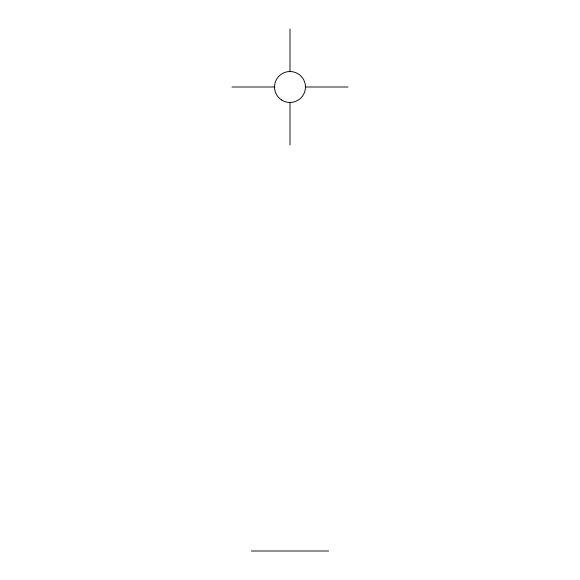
<?xml version="1.0" encoding="UTF-8"?>
<svg xmlns="http://www.w3.org/2000/svg" width="580" height="580" viewBox="0 0 580 580"><rect width="100%" height="100%" fill="white"/><g stroke="black" fill="none" stroke-linecap="round" stroke-linejoin="round"><path stroke-width="0.87" d="M232 87L274.833 87M305.29 87L348 87M251.336 551L328.664 551M290 29L290 71.71M290 102.29L290 145M281.438 99.883A15.464 15.464 0 0 0 305.435 87.972A15.464 15.464 0 0 0 283.12 73.145A15.464 15.464 0 0 0 281.438 99.883"/></g></svg>
